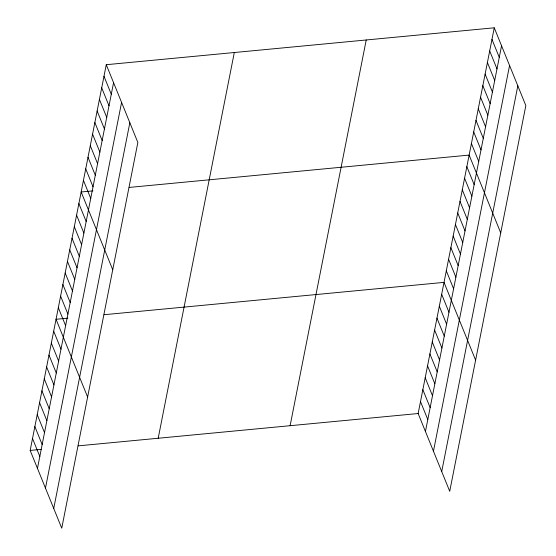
<?xml version="1.0" encoding="UTF-8"?>
<svg xmlns="http://www.w3.org/2000/svg" width="556" height="556" viewBox="0 0 556 556"><rect width="100%" height="100%" fill="white"/><g stroke="black" fill="none" stroke-linecap="round" stroke-linejoin="round"><path stroke-width="0.83" d="M106.272 64.704L137.853 142.475L61.744 528.2L30.163 450.429L106.272 64.704L494.256 27.8L525.837 105.57L449.728 491.295L418.147 413.525L494.256 27.8M37.46 468.395L113.57 82.67M45.474 488.133L121.583 102.408M53.73 508.462L129.84 122.744M158.196 438.246L234.305 52.528M290.114 425.701L366.223 39.976M425.444 431.498L501.554 45.773M433.458 451.229L509.567 65.504M441.714 471.564L517.824 85.839M92.949 190.868L81.162 191.994L112.736 269.764M129.173 187.428L469.139 155.089L500.72 232.86M67.832 318.157L56.045 319.283L87.626 397.053M104.055 314.717L444.022 282.378L475.602 360.149M30.163 450.429L41.116 449.387M78.181 445.863L418.147 413.525M491.97 39.372L499.267 57.344M489.69 50.943L496.988 68.916M487.403 62.515L494.701 80.488M485.124 74.087L492.421 92.06M482.837 85.659L490.135 103.631M480.558 97.23L487.855 115.203M478.271 108.802L485.569 126.775M475.985 120.374L483.282 138.347M473.705 131.946L481.003 149.918M471.418 143.517L478.716 161.49M466.852 166.661L474.15 184.634M464.573 178.233L471.87 196.205M462.286 189.804L469.584 207.777M460.007 201.376L467.304 219.349M457.72 212.948L465.018 230.921M455.44 224.52L462.738 242.492M453.154 236.091L460.451 254.064M450.874 247.663L458.172 265.636M448.588 259.235L455.885 277.208M446.308 270.807L453.606 288.779M441.672 294.298L448.97 312.27M439.316 306.224L446.614 324.197M436.967 318.143L444.265 336.116M434.611 330.069L441.909 348.042M432.262 341.989L439.56 359.961M429.906 353.915L437.204 371.881M427.557 365.834L434.855 383.807M425.201 377.76L432.498 395.726M422.852 389.68L430.149 407.652M420.496 401.599L427.793 419.572M103.993 76.276L111.29 94.242M101.706 87.848L109.004 105.814M99.427 99.42L106.724 117.385M97.14 110.991L104.438 128.957M94.861 122.563L102.158 140.529M92.574 134.135L99.871 152.101M90.294 145.707L97.592 163.672M88.008 157.279L95.305 175.244M85.728 168.85L93.026 186.816M83.442 180.422L90.739 198.388M78.876 203.565L86.173 221.531M76.589 215.137L83.886 233.103M74.309 226.709L81.607 244.675M72.023 238.281L79.32 256.246M69.743 249.852L77.041 267.818M67.457 261.424L74.754 279.39M65.177 272.996L72.475 290.962M62.891 284.568L70.188 302.534M60.611 296.139L67.908 314.105M58.324 307.711L65.622 325.677M53.689 331.202L60.986 349.175M51.34 343.128L58.637 361.094M48.984 355.048L56.281 373.02M46.634 366.967L53.932 384.94M44.278 378.893L51.576 396.866M41.929 390.812L49.227 408.785M39.573 402.739L46.871 420.711M37.224 414.658L44.522 432.631M34.868 426.584L42.166 444.557M32.519 438.503L39.817 456.476"/></g></svg>
